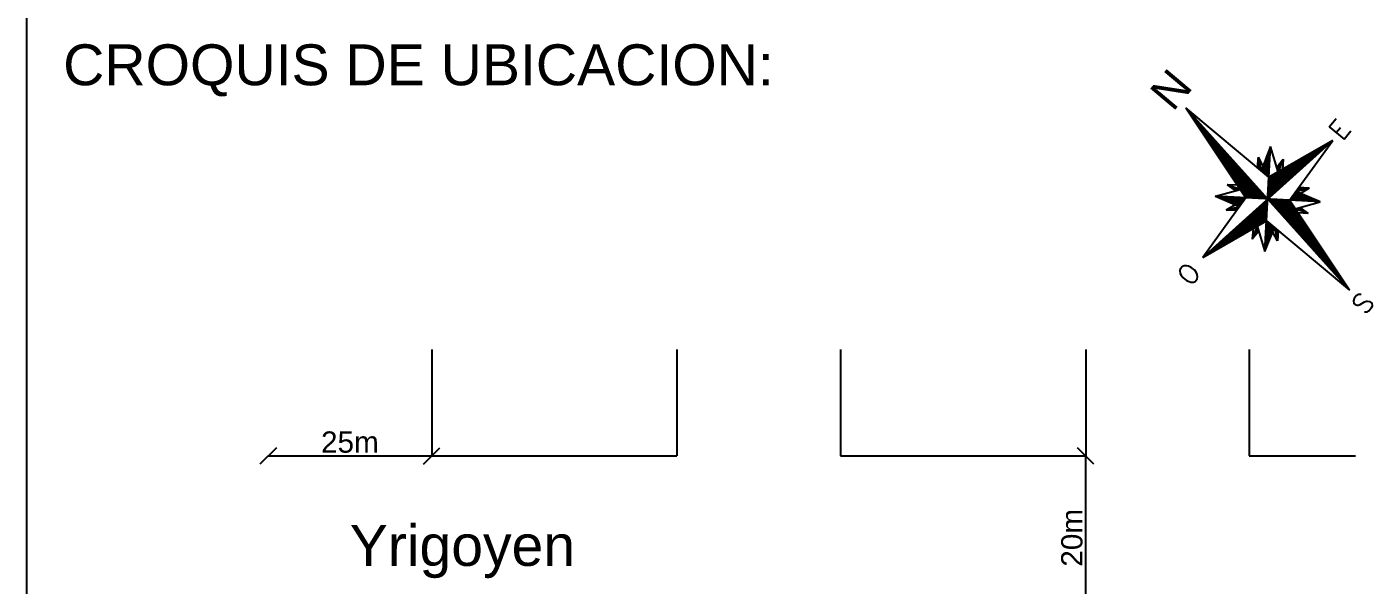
# Model space of a CAD drawing. Header units: millimetres. Extents: x 1356 to 2849, y 1307 to 1361.
# Drawn here: x 2661.23 to 2669.45, y 1339.92 to 1343.33 of the extents above; entities that cross this region are included whole.
import ezdxf

# ---------------------------------------------------------------- set-up
doc = ezdxf.new("R2010")
doc.units = ezdxf.units.MM
doc.styles.get("Standard").update_dxf_attribs({"font": 'arial.ttf'})
doc.styles.add('STYLE3', font='romans.shx', dxfattribs={"height": 0.08})
doc.styles.add('TEXTO1', font='sanss___.ttf', dxfattribs={"height": 0.3})
doc.dimstyles.new('Joel', dxfattribs={"dimtxt": 0.13, "dimasz": 0.1, "dimexe": 1.25, "dimexo": 0.625, "dimgap": 0.0176, "dimtad": 1, "dimtxsty": 'Standard', "dimblk": 'OBLIQUE', "dimcen": 2.5, "dimse1": 1, "dimse2": 1, "dimclre": 256, "dimadec": 0, "dimazin": 0, "dimtfac": 1, "dimtmove": 0, "dimatfit": 3, "dimldrblk": 'OBLIQUE', "dimfxl": 1, "dimarcsym": 0})

# ---------------------------------------------------------------- blocks, each defined once
blk = doc.blocks.new('_Oblique')
at = {"color": 0, "linetype": 'ByBlock', "lineweight": -2}
blk.add_line((-0.5, -0.5), (0.5, 0.5), dxfattribs=at)
blk = doc.blocks.new('*D62')
at = {"color": 0, "lineweight": -2, "ltscale": 0.01, "transparency": 16777216}
blk.add_line((2667.7029, 1339.7063), (2667.7029, 1340.7063), dxfattribs=at)
at = {"layer": 'Defpoints', "color": 0, "ltscale": 0.01, "transparency": 16777216}
for p in [(2667.7029, 1340.7063), (2667.7029, 1340.7063), (2667.7029, 1339.7063)]:
    blk.add_point(p, dxfattribs=at)
at = {"color": 0, "lineweight": -2, "ltscale": 0.01, "transparency": 16777216, "xscale": 0.1, "yscale": 0.1, "zscale": 0.1}
for p, rotation in [((2667.7029, 1340.7063), 90), ((2667.7029, 1339.7063), 270)]:
    blk.add_blockref('_Oblique', p, dxfattribs=dict(at, rotation=rotation))
at = {"color": 0, "ltscale": 0.01, "transparency": 16777216, "insert": (2667.619, 1340.2063), "char_height": 0.13, "attachment_point": 5, "rotation": 90}
blk.add_mtext('20m', dxfattribs=at)
blk = doc.blocks.new('*D63')
at = {"color": 0, "lineweight": -2, "ltscale": 0.01, "transparency": 16777216}
blk.add_line((2662.7029, 1340.7063), (2663.7029, 1340.7063), dxfattribs=at)
at = {"layer": 'Defpoints', "color": 0, "ltscale": 0.01, "transparency": 16777216}
for p in [(2662.7029, 1340.7063), (2663.7029, 1340.7063), (2663.7029, 1340.7063)]:
    blk.add_point(p, dxfattribs=at)
at = {"color": 0, "lineweight": -2, "ltscale": 0.01, "transparency": 16777216, "xscale": 0.1, "yscale": 0.1, "zscale": 0.1, "rotation": 180}
blk.add_blockref('_Oblique', (2662.7029, 1340.7063), dxfattribs=at)
at = {"color": 0, "lineweight": -2, "ltscale": 0.01, "transparency": 16777216, "xscale": 0.1, "yscale": 0.1, "zscale": 0.1}
blk.add_blockref('_Oblique', (2663.7029, 1340.7063), dxfattribs=at)
at = {"color": 0, "ltscale": 0.01, "transparency": 16777216, "insert": (2663.2029, 1340.7903), "char_height": 0.13, "attachment_point": 5}
blk.add_mtext('25m', dxfattribs=at)

msp = doc.modelspace()

# ---------------------------------------------------------------- linework, layer by layer
for p, q in [((2661.22737, 1326.9307), (2661.22737, 1356.9507)), ((2668.82383, 1342.40958), (2668.31635, 1342.83325)), ((2668.31635, 1342.83325), (2668.68291, 1342.2831)), ((2668.31635, 1342.83313), (2668.31635, 1342.83325)), ((2668.31635, 1342.83325), (2669.31687, 1341.71852)), ((2668.31944, 1342.82848), (2668.31951, 1342.82973)), ((2668.32254, 1342.82384), (2668.32267, 1342.82621)), ((2668.32564, 1342.81919), (2668.32583, 1342.82269)), ((2668.32874, 1342.81454), (2668.32899, 1342.81917)), ((2668.33183, 1342.80989), (2668.33215, 1342.81565)), ((2668.33493, 1342.80524), (2668.3353, 1342.81213)), ((2668.33803, 1342.80059), (2668.33846, 1342.80862)), ((2668.34113, 1342.79594), (2668.34162, 1342.8051)), ((2668.34422, 1342.7913), (2668.34478, 1342.80158)), ((2668.34732, 1342.78665), (2668.34794, 1342.79806)), ((2668.35042, 1342.782), (2668.3511, 1342.79454)), ((2668.35352, 1342.77735), (2668.35425, 1342.79102)), ((2668.35661, 1342.7727), (2668.35741, 1342.7875)), ((2668.35971, 1342.76805), (2668.36057, 1342.78398)), ((2668.36281, 1342.7634), (2668.36373, 1342.78046)), ((2668.36591, 1342.75875), (2668.36689, 1342.77695)), ((2668.369, 1342.75411), (2668.37005, 1342.77343)), ((2668.3721, 1342.74946), (2668.3732, 1342.76991)), ((2668.3752, 1342.74481), (2668.37636, 1342.76639)), ((2668.37829, 1342.74016), (2668.37952, 1342.76287)), ((2668.38139, 1342.73551), (2668.38268, 1342.75935)), ((2668.38449, 1342.73086), (2668.38584, 1342.75583)), ((2668.38759, 1342.72621), (2668.389, 1342.75231)), ((2668.39068, 1342.72157), (2668.39215, 1342.74879)), ((2668.39378, 1342.71692), (2668.39531, 1342.74528)), ((2668.39688, 1342.71227), (2668.39847, 1342.74176)), ((2668.39998, 1342.70762), (2668.40163, 1342.73824)), ((2668.40307, 1342.70297), (2668.40479, 1342.73472)), ((2668.40617, 1342.69832), (2668.40795, 1342.7312)), ((2668.40927, 1342.69367), (2668.4111, 1342.72768)), ((2668.41237, 1342.68903), (2668.41426, 1342.72416)), ((2668.41546, 1342.68438), (2668.41742, 1342.72064)), ((2668.41856, 1342.67973), (2668.42058, 1342.71712)), ((2668.42166, 1342.67508), (2668.42374, 1342.71361)), ((2668.42475, 1342.67043), (2668.4269, 1342.71009)), ((2668.42785, 1342.66578), (2668.43005, 1342.70657)), ((2668.43095, 1342.66113), (2668.43321, 1342.70305)), ((2668.43405, 1342.65649), (2668.43637, 1342.69953)), ((2668.43714, 1342.65184), (2668.43953, 1342.69601)), ((2668.44024, 1342.64719), (2668.44269, 1342.69249)), ((2668.44334, 1342.64254), (2668.44585, 1342.68897)), ((2668.44644, 1342.63789), (2668.449, 1342.68545)), ((2668.44986, 1342.63288), (2668.45248, 1342.68158)), ((2668.45295, 1342.62824), (2668.45564, 1342.67806)), ((2668.45605, 1342.62359), (2668.4588, 1342.67454)), ((2668.45915, 1342.61894), (2668.46196, 1342.67102)), ((2668.41849, 1341.91856), (2669.21473, 1342.63321)), ((2668.46224, 1342.61429), (2668.46512, 1342.6675)), ((2668.46534, 1342.60964), (2668.46828, 1342.66398)), ((2668.46844, 1342.60499), (2668.47143, 1342.66046)), ((2668.47154, 1342.60034), (2668.47459, 1342.65694)), ((2668.47463, 1342.5957), (2668.47775, 1342.65343)), ((2668.47773, 1342.59105), (2668.48091, 1342.64991)), ((2668.48083, 1342.5864), (2668.48407, 1342.64639)), ((2668.48393, 1342.58175), (2668.48723, 1342.64287)), ((2668.48702, 1342.5771), (2668.49038, 1342.63935)), ((2668.49012, 1342.57245), (2668.49354, 1342.63583)), ((2668.49322, 1342.5678), (2668.4967, 1342.63231)), ((2668.49632, 1342.56315), (2668.49986, 1342.62879)), ((2668.49941, 1342.55851), (2668.50302, 1342.62527)), ((2668.50251, 1342.55386), (2668.50618, 1342.62176)), ((2668.50561, 1342.54921), (2668.50933, 1342.61824)), ((2668.5087, 1342.54456), (2668.51249, 1342.61472)), ((2668.5118, 1342.53991), (2668.51565, 1342.6112)), ((2668.5149, 1342.53526), (2668.51881, 1342.60768)), ((2668.518, 1342.53061), (2668.52197, 1342.60416)), ((2668.52109, 1342.52597), (2668.52513, 1342.60064)), ((2668.52419, 1342.52132), (2668.52828, 1342.59712)), ((2668.52729, 1342.51667), (2668.53144, 1342.5936)), ((2668.53039, 1342.51202), (2668.5346, 1342.59009)), ((2668.83392, 1342.59639), (2668.77593, 1342.44957)), ((2668.7993, 1341.95538), (2668.83392, 1342.59639)), ((2668.8229, 1342.41036), (2668.83279, 1342.59354)), ((2669.21473, 1342.63321), (2668.82383, 1342.40958)), ((2668.88095, 1342.44226), (2668.83392, 1342.59639)), ((2668.95031, 1342.26866), (2669.21473, 1342.63321)), ((2669.13581, 1342.56238), (2669.13724, 1342.58888)), ((2669.13933, 1342.56554), (2669.1407, 1342.59086)), ((2669.14285, 1342.56869), (2669.14415, 1342.59283)), ((2669.14637, 1342.57185), (2669.14761, 1342.59481)), ((2669.14988, 1342.57501), (2669.15106, 1342.59679)), ((2669.1534, 1342.57817), (2669.15452, 1342.59876)), ((2669.15692, 1342.58133), (2669.15797, 1342.60074)), ((2669.16044, 1342.58449), (2669.16143, 1342.60272)), ((2669.16396, 1342.58764), (2669.16488, 1342.60469)), ((2669.16748, 1342.5908), (2669.16834, 1342.60667)), ((2669.171, 1342.59396), (2669.17179, 1342.60865)), ((2669.17452, 1342.59712), (2669.17525, 1342.61062)), ((2669.17804, 1342.60028), (2669.1787, 1342.6126)), ((2669.18155, 1342.60344), (2669.18216, 1342.61458)), ((2669.18507, 1342.60659), (2669.18561, 1342.61655)), ((2669.18859, 1342.60975), (2669.18907, 1342.61853)), ((2669.19211, 1342.61291), (2669.19252, 1342.62051)), ((2669.19563, 1342.61607), (2669.19598, 1342.62248)), ((2669.19915, 1342.61923), (2669.19943, 1342.62446)), ((2669.20267, 1342.62239), (2669.20289, 1342.62644)), ((2669.20619, 1342.62554), (2669.20634, 1342.62841)), ((2669.20971, 1342.6287), (2669.2098, 1342.63039)), ((2669.21322, 1342.63186), (2669.21325, 1342.63237)), ((2668.53348, 1342.50737), (2668.53776, 1342.58657)), ((2668.53658, 1342.50272), (2668.54092, 1342.58305)), ((2668.53968, 1342.49807), (2668.54408, 1342.57953)), ((2668.54278, 1342.49343), (2668.54723, 1342.57601)), ((2668.54587, 1342.48878), (2668.55039, 1342.57249)), ((2668.54897, 1342.48413), (2668.55355, 1342.56897)), ((2668.55207, 1342.47948), (2668.55671, 1342.56545)), ((2668.55516, 1342.47483), (2668.55987, 1342.56193)), ((2668.55826, 1342.47018), (2668.56303, 1342.55842)), ((2668.56136, 1342.46553), (2668.56618, 1342.5549)), ((2668.56446, 1342.46089), (2668.56934, 1342.55138)), ((2668.56755, 1342.45624), (2668.5725, 1342.54786)), ((2668.57065, 1342.45159), (2668.57566, 1342.54434)), ((2668.57375, 1342.44694), (2668.57882, 1342.54082)), ((2668.57685, 1342.44229), (2668.58198, 1342.5373)), ((2668.57994, 1342.43764), (2668.58513, 1342.53378)), ((2668.58304, 1342.43299), (2668.58829, 1342.53026)), ((2668.58614, 1342.42835), (2668.59145, 1342.52675)), ((2668.58924, 1342.4237), (2668.59461, 1342.52323)), ((2668.59233, 1342.41905), (2668.59777, 1342.51971)), ((2668.59543, 1342.4144), (2668.60093, 1342.51619)), ((2668.59853, 1342.40975), (2668.60409, 1342.51267)), ((2668.60163, 1342.4051), (2668.60724, 1342.50915)), ((2668.75675, 1342.5315), (2668.75241, 1342.46921)), ((2668.75562, 1342.46653), (2668.75868, 1342.52324)), ((2668.75675, 1342.5315), (2668.78675, 1342.47696)), ((2668.75675, 1342.5315), (2668.77593, 1342.44957)), ((2668.75882, 1342.46385), (2668.7614, 1342.51162)), ((2668.79727, 1342.43176), (2668.80176, 1342.51497)), ((2668.80047, 1342.42908), (2668.80564, 1342.52479)), ((2668.80368, 1342.42641), (2668.80952, 1342.53461)), ((2668.80688, 1342.42373), (2668.8134, 1342.54443)), ((2668.81008, 1342.42106), (2668.81728, 1342.55425)), ((2668.81329, 1342.41838), (2668.82116, 1342.56408)), ((2668.81649, 1342.41571), (2668.82503, 1342.5739)), ((2668.8197, 1342.41303), (2668.82891, 1342.58372)), ((2668.87217, 1342.47102), (2668.9113, 1342.52075)), ((2668.9113, 1342.52075), (2668.88095, 1342.44226)), ((2668.9011, 1342.49437), (2668.90188, 1342.50877)), ((2668.90499, 1342.50443), (2668.90547, 1342.51334)), ((2668.9113, 1342.52075), (2668.90687, 1342.45709)), ((2668.90888, 1342.51449), (2668.90907, 1342.51791)), ((2668.99153, 1342.43288), (2668.99558, 1342.50784)), ((2668.99505, 1342.43604), (2668.99904, 1342.50981)), ((2668.99857, 1342.4392), (2669.00249, 1342.51179)), ((2669.00209, 1342.44236), (2669.00595, 1342.51377)), ((2669.00561, 1342.44552), (2669.0094, 1342.51574)), ((2669.00913, 1342.44868), (2669.01286, 1342.51772)), ((2669.01265, 1342.45183), (2669.01631, 1342.5197)), ((2669.01617, 1342.45499), (2669.01977, 1342.52167)), ((2669.01969, 1342.45815), (2669.02322, 1342.52365)), ((2669.0232, 1342.46131), (2669.02668, 1342.52563)), ((2669.02672, 1342.46447), (2669.03013, 1342.5276)), ((2669.03024, 1342.46763), (2669.03359, 1342.52958)), ((2669.03376, 1342.47078), (2669.03704, 1342.53156)), ((2669.03728, 1342.47394), (2669.0405, 1342.53353)), ((2669.0408, 1342.4771), (2669.04395, 1342.53551)), ((2669.04432, 1342.48026), (2669.04741, 1342.53749)), ((2669.04784, 1342.48342), (2669.05086, 1342.53946)), ((2669.05136, 1342.48658), (2669.05432, 1342.54144)), ((2669.05487, 1342.48973), (2669.05777, 1342.54342)), ((2669.05839, 1342.49289), (2669.06123, 1342.54539)), ((2669.06191, 1342.49605), (2669.06468, 1342.54737)), ((2669.06543, 1342.49921), (2669.06814, 1342.54935)), ((2669.06895, 1342.50237), (2669.07159, 1342.55132)), ((2669.07247, 1342.50553), (2669.07505, 1342.5533)), ((2669.07599, 1342.50868), (2669.0785, 1342.55528)), ((2669.07951, 1342.51184), (2669.08196, 1342.55725)), ((2669.08303, 1342.515), (2669.08541, 1342.55923)), ((2669.08654, 1342.51816), (2669.08887, 1342.56121)), ((2669.09006, 1342.52132), (2669.09232, 1342.56318)), ((2669.09358, 1342.52448), (2669.09578, 1342.56516)), ((2669.0971, 1342.52763), (2669.09923, 1342.56714)), ((2669.10062, 1342.53079), (2669.10269, 1342.56911)), ((2669.10414, 1342.53395), (2669.10614, 1342.57109)), ((2669.10766, 1342.53711), (2669.1096, 1342.57307)), ((2669.11118, 1342.54027), (2669.11305, 1342.57504)), ((2669.1147, 1342.54343), (2669.11651, 1342.57702)), ((2669.11821, 1342.54658), (2669.11996, 1342.579)), ((2669.12173, 1342.54974), (2669.12342, 1342.58097)), ((2669.12525, 1342.5529), (2669.12688, 1342.58295)), ((2669.12877, 1342.55606), (2669.13033, 1342.58493)), ((2669.13229, 1342.55922), (2669.13379, 1342.5869)), ((2668.60472, 1342.40045), (2668.6104, 1342.50563)), ((2668.60782, 1342.3958), (2668.61356, 1342.50211)), ((2668.61092, 1342.39116), (2668.61672, 1342.49859)), ((2668.61401, 1342.38651), (2668.61988, 1342.49508)), ((2668.61711, 1342.38186), (2668.62304, 1342.49156)), ((2668.62021, 1342.37721), (2668.62619, 1342.48804)), ((2668.62331, 1342.37256), (2668.62935, 1342.48452)), ((2668.6264, 1342.36791), (2668.63251, 1342.481)), ((2668.6295, 1342.36326), (2668.63567, 1342.47748)), ((2668.6326, 1342.35862), (2668.63883, 1342.47396)), ((2668.6357, 1342.35397), (2668.64199, 1342.47044)), ((2668.63879, 1342.34932), (2668.64514, 1342.46692)), ((2668.64189, 1342.34467), (2668.6483, 1342.46341)), ((2668.64499, 1342.34002), (2668.65146, 1342.45989)), ((2668.64809, 1342.33537), (2668.65462, 1342.45637)), ((2668.65118, 1342.33072), (2668.65778, 1342.45285)), ((2668.65428, 1342.32608), (2668.66094, 1342.44933)), ((2668.65738, 1342.32143), (2668.66409, 1342.44581)), ((2668.66047, 1342.31678), (2668.66725, 1342.44229)), ((2668.66357, 1342.31213), (2668.67041, 1342.43877)), ((2668.66667, 1342.30748), (2668.67357, 1342.43525)), ((2668.66977, 1342.30283), (2668.67673, 1342.43174)), ((2668.67286, 1342.29818), (2668.67989, 1342.42822)), ((2668.67596, 1342.29354), (2668.68304, 1342.4247)), ((2668.75241, 1342.4692), (2668.75243, 1342.46946)), ((2668.76203, 1342.46118), (2668.76412, 1342.5)), ((2668.76523, 1342.4585), (2668.76684, 1342.48839)), ((2668.76843, 1342.45583), (2668.76956, 1342.47677)), ((2668.77164, 1342.45315), (2668.77229, 1342.46515)), ((2668.77484, 1342.45048), (2668.77501, 1342.45353)), ((2668.77805, 1342.4478), (2668.77849, 1342.45604)), ((2668.78125, 1342.44513), (2668.78237, 1342.46586)), ((2668.78445, 1342.44245), (2668.78625, 1342.47568)), ((2668.78766, 1342.43978), (2668.79013, 1342.4855)), ((2668.79086, 1342.4371), (2668.794, 1342.49532)), ((2668.79407, 1342.43443), (2668.79788, 1342.50515)), ((2668.84374, 1342.30023), (2668.85047, 1342.42482)), ((2668.84726, 1342.30339), (2668.85392, 1342.4268)), ((2668.85078, 1342.30655), (2668.85738, 1342.42877)), ((2668.8543, 1342.30971), (2668.86083, 1342.43075)), ((2668.85782, 1342.31287), (2668.86429, 1342.43273)), ((2668.86134, 1342.31603), (2668.86774, 1342.4347)), ((2668.86485, 1342.31918), (2668.8712, 1342.43668)), ((2668.86837, 1342.32234), (2668.87465, 1342.43866)), ((2668.87189, 1342.3255), (2668.87811, 1342.44063)), ((2668.87292, 1342.46857), (2668.87312, 1342.47222)), ((2668.87541, 1342.32866), (2668.88156, 1342.44261)), ((2668.87577, 1342.45925), (2668.87671, 1342.47679)), ((2668.87861, 1342.44993), (2668.88031, 1342.48136)), ((2668.87893, 1342.33182), (2668.88502, 1342.44459)), ((2668.88164, 1342.44405), (2668.8839, 1342.48593)), ((2668.88245, 1342.33498), (2668.88847, 1342.44656)), ((2668.88553, 1342.45411), (2668.8875, 1342.4905)), ((2668.88597, 1342.33813), (2668.89193, 1342.44854)), ((2668.88943, 1342.46417), (2668.89109, 1342.49506)), ((2668.88949, 1342.34129), (2668.89538, 1342.45052)), ((2668.89301, 1342.34445), (2668.89884, 1342.45249)), ((2668.89332, 1342.47424), (2668.89469, 1342.49963)), ((2668.89652, 1342.34761), (2668.90229, 1342.45447)), ((2668.89721, 1342.4843), (2668.89828, 1342.5042)), ((2668.90004, 1342.35077), (2668.90575, 1342.45645)), ((2668.90356, 1342.35393), (2668.9092, 1342.45842)), ((2668.90708, 1342.35708), (2668.91266, 1342.4604)), ((2668.9106, 1342.36024), (2668.91611, 1342.46238)), ((2668.91412, 1342.3634), (2668.91957, 1342.46435)), ((2668.91764, 1342.36656), (2668.92302, 1342.46633)), ((2668.92116, 1342.36972), (2668.92648, 1342.46831)), ((2668.92468, 1342.37288), (2668.92994, 1342.47028)), ((2668.92819, 1342.37603), (2668.93339, 1342.47226)), ((2668.93171, 1342.37919), (2668.93685, 1342.47424)), ((2668.93523, 1342.38235), (2668.9403, 1342.47621)), ((2668.93875, 1342.38551), (2668.94376, 1342.47819)), ((2668.94227, 1342.38867), (2668.94721, 1342.48017)), ((2668.94579, 1342.39183), (2668.95067, 1342.48214)), ((2668.94931, 1342.39498), (2668.95412, 1342.48412)), ((2668.95283, 1342.39814), (2668.95758, 1342.4861)), ((2668.95635, 1342.4013), (2668.96103, 1342.48807)), ((2668.95986, 1342.40446), (2668.96449, 1342.49005)), ((2668.96338, 1342.40762), (2668.96794, 1342.49203)), ((2668.9669, 1342.41078), (2668.9714, 1342.494)), ((2668.97042, 1342.41393), (2668.97485, 1342.49598)), ((2668.97394, 1342.41709), (2668.97831, 1342.49796)), ((2668.97746, 1342.42025), (2668.98176, 1342.49993)), ((2668.98098, 1342.42341), (2668.98522, 1342.50191)), ((2668.9845, 1342.42657), (2668.98867, 1342.50389)), ((2668.98802, 1342.42973), (2668.99213, 1342.50586)), ((2668.63133, 1342.36053), (2668.56892, 1342.36293)), ((2668.64832, 1342.33502), (2668.56892, 1342.36293)), ((2668.56892, 1342.36293), (2668.61991, 1342.32722)), ((2668.5692, 1342.36273), (2668.56921, 1342.36283)), ((2668.57243, 1342.36047), (2668.57249, 1342.36167)), ((2668.57565, 1342.35821), (2668.57578, 1342.36052)), ((2668.57888, 1342.35595), (2668.57907, 1342.35936)), ((2668.58211, 1342.35369), (2668.58235, 1342.35821)), ((2668.58533, 1342.35143), (2668.58564, 1342.35705)), ((2668.58856, 1342.34917), (2668.58892, 1342.3559)), ((2668.59179, 1342.34692), (2668.59221, 1342.35474)), ((2668.59501, 1342.34466), (2668.5955, 1342.35359)), ((2668.59824, 1342.3424), (2668.59878, 1342.35243)), ((2668.60147, 1342.34014), (2668.60207, 1342.35128)), ((2668.60469, 1342.33788), (2668.60535, 1342.35012)), ((2668.60792, 1342.33562), (2668.60864, 1342.34897)), ((2668.61114, 1342.33336), (2668.61193, 1342.34781)), ((2668.61437, 1342.3311), (2668.61521, 1342.34666)), ((2668.6176, 1342.32884), (2668.6185, 1342.3455)), ((2668.62087, 1342.32748), (2668.62178, 1342.34435)), ((2668.62427, 1342.32842), (2668.62507, 1342.34319)), ((2668.62767, 1342.32935), (2668.62836, 1342.34204)), ((2668.67906, 1342.28889), (2668.6862, 1342.42118)), ((2668.68216, 1342.28424), (2668.68936, 1342.41766)), ((2668.68544, 1342.28297), (2668.69252, 1342.41414)), ((2668.68877, 1342.28279), (2668.69568, 1342.41062)), ((2668.69211, 1342.28261), (2668.69884, 1342.4071)), ((2668.69545, 1342.28243), (2668.70199, 1342.40358)), ((2668.69879, 1342.28225), (2668.70515, 1342.40007)), ((2668.70213, 1342.28206), (2668.70831, 1342.39655)), ((2668.70547, 1342.28188), (2668.71147, 1342.39303)), ((2668.70881, 1342.2817), (2668.71463, 1342.38951)), ((2668.71214, 1342.28152), (2668.71779, 1342.38599)), ((2668.71548, 1342.28134), (2668.72094, 1342.38247)), ((2668.71882, 1342.28116), (2668.7241, 1342.37895)), ((2668.72216, 1342.28098), (2668.72726, 1342.37543)), ((2668.7255, 1342.2808), (2668.73042, 1342.37191)), ((2668.72884, 1342.28062), (2668.73358, 1342.3684)), ((2668.73218, 1342.28044), (2668.73674, 1342.36488)), ((2668.73552, 1342.28026), (2668.73989, 1342.36136)), ((2668.73885, 1342.28008), (2668.74305, 1342.35784)), ((2668.74219, 1342.2799), (2668.74621, 1342.35432)), ((2668.74553, 1342.27972), (2668.74937, 1342.3508)), ((2668.74887, 1342.27954), (2668.75253, 1342.34728)), ((2668.75221, 1342.27936), (2668.75569, 1342.34376)), ((2668.81911, 1342.27813), (2668.82628, 1342.41098)), ((2668.82263, 1342.28128), (2668.82974, 1342.41296)), ((2668.82615, 1342.28444), (2668.83319, 1342.41494)), ((2668.82967, 1342.2876), (2668.83665, 1342.41691)), ((2668.83318, 1342.29076), (2668.8401, 1342.41889)), ((2668.8367, 1342.29392), (2668.84356, 1342.42087)), ((2668.84022, 1342.29708), (2668.84701, 1342.42284)), ((2668.98895, 1342.32193), (2669.07025, 1342.34366)), ((2669.00248, 1342.32555), (2669.00336, 1342.3418)), ((2669.00588, 1342.32646), (2669.00694, 1342.34609)), ((2669.07025, 1342.34366), (2669.00648, 1342.34611)), ((2669.00928, 1342.32737), (2669.01028, 1342.34596)), ((2669.01267, 1342.32827), (2669.01362, 1342.34583)), ((2669.01607, 1342.32918), (2669.01696, 1342.34571)), ((2669.07025, 1342.34366), (2669.0166, 1342.31011)), ((2669.01947, 1342.33009), (2669.0203, 1342.34558)), ((2669.02286, 1342.331), (2669.02365, 1342.34545)), ((2669.02626, 1342.3319), (2669.02699, 1342.34532)), ((2669.02966, 1342.33281), (2669.03033, 1342.34519)), ((2669.03306, 1342.33372), (2669.03367, 1342.34506)), ((2669.03645, 1342.33463), (2669.03701, 1342.34494)), ((2669.03985, 1342.33554), (2669.04035, 1342.34481)), ((2669.04325, 1342.33644), (2669.04369, 1342.34468)), ((2669.04665, 1342.33735), (2669.04704, 1342.34455)), ((2669.05004, 1342.33826), (2669.05038, 1342.34442)), ((2669.05344, 1342.33917), (2669.05372, 1342.34429)), ((2669.05684, 1342.34007), (2669.05706, 1342.34416)), ((2669.06024, 1342.34098), (2669.0604, 1342.34404)), ((2669.06363, 1342.34189), (2669.06374, 1342.34391)), ((2669.06703, 1342.3428), (2669.06708, 1342.34378)), ((2668.68291, 1342.2831), (2668.41849, 1341.91856)), ((2668.4961, 1342.29319), (2668.64832, 1342.33502)), ((2668.4961, 1342.29319), (2668.64427, 1342.22983)), ((2669.13712, 1342.25858), (2668.4961, 1342.29319)), ((2668.49843, 1342.2922), (2668.49847, 1342.29306)), ((2668.5017, 1342.2908), (2668.50181, 1342.29288)), ((2668.50497, 1342.2894), (2668.50515, 1342.2927)), ((2668.50824, 1342.288), (2668.50849, 1342.29252)), ((2668.51152, 1342.2866), (2668.51183, 1342.29234)), ((2668.51479, 1342.2852), (2668.51517, 1342.29216)), ((2668.51806, 1342.2838), (2668.5185, 1342.29198)), ((2668.52134, 1342.2824), (2668.52184, 1342.2918)), ((2668.52461, 1342.281), (2668.52518, 1342.29162)), ((2668.52788, 1342.2796), (2668.52852, 1342.29144)), ((2668.53115, 1342.2782), (2668.53186, 1342.29126)), ((2668.53443, 1342.2768), (2668.5352, 1342.29108)), ((2668.5377, 1342.2754), (2668.53854, 1342.2909)), ((2668.54097, 1342.274), (2668.54188, 1342.29072)), ((2668.54425, 1342.2726), (2668.54521, 1342.29054)), ((2668.54752, 1342.2712), (2668.54855, 1342.29036)), ((2668.55079, 1342.26981), (2668.55189, 1342.29018)), ((2668.55406, 1342.26841), (2668.55523, 1342.29)), ((2668.55734, 1342.26701), (2668.55857, 1342.28982)), ((2668.56061, 1342.26561), (2668.56191, 1342.28964)), ((2668.56388, 1342.26421), (2668.56525, 1342.28946)), ((2668.56715, 1342.26281), (2668.56858, 1342.28928)), ((2668.57043, 1342.26141), (2668.57192, 1342.2891)), ((2668.5737, 1342.26001), (2668.57526, 1342.28892)), ((2668.57697, 1342.25861), (2668.5786, 1342.28873)), ((2668.58025, 1342.25721), (2668.58194, 1342.28855)), ((2668.58352, 1342.25581), (2668.58528, 1342.28837)), ((2668.58679, 1342.25441), (2668.58862, 1342.28819)), ((2668.59006, 1342.25301), (2668.59195, 1342.28801)), ((2668.59334, 1342.25161), (2668.59529, 1342.28783)), ((2668.59661, 1342.25021), (2668.59863, 1342.28765)), ((2668.59988, 1342.24881), (2668.60197, 1342.28747)), ((2668.60316, 1342.24741), (2668.60531, 1342.28729)), ((2668.60643, 1342.24602), (2668.60865, 1342.28711)), ((2668.6097, 1342.24462), (2668.61199, 1342.28693)), ((2668.61297, 1342.24322), (2668.61532, 1342.28675)), ((2668.61625, 1342.24182), (2668.61866, 1342.28657)), ((2668.61952, 1342.24042), (2668.622, 1342.28639)), ((2668.62279, 1342.23902), (2668.62534, 1342.28621)), ((2668.62607, 1342.23762), (2668.62868, 1342.28603)), ((2668.62934, 1342.23622), (2668.63202, 1342.28585)), ((2668.63107, 1342.33028), (2668.63164, 1342.34089)), ((2668.63261, 1342.23482), (2668.63536, 1342.28567)), ((2668.63447, 1342.33122), (2668.63493, 1342.33973)), ((2668.63588, 1342.23342), (2668.6387, 1342.28549)), ((2668.63787, 1342.33215), (2668.63821, 1342.33858)), ((2668.63916, 1342.23202), (2668.64203, 1342.28531)), ((2668.64127, 1342.33309), (2668.6415, 1342.33742)), ((2668.64243, 1342.23062), (2668.64537, 1342.28513)), ((2668.64466, 1342.33402), (2668.64479, 1342.33627)), ((2668.64585, 1342.23201), (2668.64871, 1342.28495)), ((2668.64806, 1342.33495), (2668.64807, 1342.33511)), ((2668.64947, 1342.237), (2668.65205, 1342.28477)), ((2668.65309, 1342.24198), (2668.65539, 1342.28459)), ((2668.65671, 1342.24697), (2668.65873, 1342.28441)), ((2668.66032, 1342.25196), (2668.66207, 1342.28423)), ((2668.66394, 1342.25695), (2668.6654, 1342.28405)), ((2668.66756, 1342.26193), (2668.66874, 1342.28387)), ((2668.67118, 1342.26692), (2668.67208, 1342.28369)), ((2668.67479, 1342.27191), (2668.67542, 1342.28351)), ((2668.67841, 1342.2769), (2668.67876, 1342.28333)), ((2668.68203, 1342.28188), (2668.6821, 1342.28315)), ((2668.75555, 1342.27918), (2668.75884, 1342.34024)), ((2668.75889, 1342.279), (2668.762, 1342.33673)), ((2668.76222, 1342.27882), (2668.76516, 1342.33321)), ((2668.76556, 1342.27864), (2668.76832, 1342.32969)), ((2668.7689, 1342.27846), (2668.77148, 1342.32617)), ((2668.77224, 1342.27828), (2668.77464, 1342.32265)), ((2668.77558, 1342.2781), (2668.77779, 1342.31913)), ((2668.77892, 1342.27792), (2668.78095, 1342.31561)), ((2668.78226, 1342.27774), (2668.78411, 1342.31209)), ((2668.78559, 1342.27756), (2668.78727, 1342.30857)), ((2668.78893, 1342.27738), (2668.79043, 1342.30506)), ((2668.79227, 1342.2772), (2668.79359, 1342.30154)), ((2668.79457, 1342.13371), (2668.80151, 1342.26233)), ((2668.79561, 1342.27702), (2668.79674, 1342.29802)), ((2668.79802, 1342.13568), (2668.80503, 1342.26549)), ((2668.79895, 1342.27684), (2668.7999, 1342.2945)), ((2668.80148, 1342.13766), (2668.80855, 1342.26865)), ((2668.80229, 1342.27666), (2668.80306, 1342.29098)), ((2668.80493, 1342.13964), (2668.81207, 1342.27181)), ((2668.80563, 1342.27648), (2668.80622, 1342.28746)), ((2668.80839, 1342.14161), (2668.81559, 1342.27497)), ((2668.80896, 1342.2763), (2668.80938, 1342.28394)), ((2668.8123, 1342.27612), (2668.81254, 1342.28042)), ((2668.81564, 1342.27594), (2668.81569, 1342.2769)), ((2668.81885, 1342.27339), (2668.81898, 1342.27576)), ((2668.82201, 1342.26987), (2668.82232, 1342.27557)), ((2668.82517, 1342.26635), (2668.82566, 1342.27539)), ((2668.82833, 1342.26283), (2668.829, 1342.27521)), ((2668.83149, 1342.25931), (2668.83234, 1342.27503)), ((2668.83464, 1342.25579), (2668.83567, 1342.27485)), ((2668.8378, 1342.25227), (2668.83901, 1342.27467)), ((2668.84096, 1342.24875), (2668.84235, 1342.27449)), ((2668.84412, 1342.24523), (2668.84569, 1342.27431)), ((2668.84728, 1342.24172), (2668.84903, 1342.27413)), ((2668.85044, 1342.2382), (2668.85237, 1342.27395)), ((2668.85359, 1342.23468), (2668.85571, 1342.27377)), ((2668.85675, 1342.23116), (2668.85904, 1342.27359)), ((2668.85991, 1342.22764), (2668.86238, 1342.27341)), ((2668.86307, 1342.22412), (2668.86572, 1342.27323)), ((2668.86623, 1342.2206), (2668.86906, 1342.27305)), ((2668.86939, 1342.21708), (2668.8724, 1342.27287)), ((2668.87254, 1342.21356), (2668.87574, 1342.27269)), ((2668.8757, 1342.21005), (2668.87908, 1342.27251)), ((2668.87886, 1342.20653), (2668.88241, 1342.27233)), ((2668.88202, 1342.20301), (2668.88575, 1342.27215)), ((2668.88518, 1342.19949), (2668.88909, 1342.27197)), ((2668.88834, 1342.19597), (2668.89243, 1342.27179)), ((2668.89149, 1342.19245), (2668.89577, 1342.27161)), ((2668.89465, 1342.18893), (2668.89911, 1342.27143)), ((2668.89781, 1342.18541), (2668.90245, 1342.27125)), ((2668.90097, 1342.18189), (2668.90578, 1342.27107)), ((2668.90413, 1342.17837), (2668.90912, 1342.27089)), ((2668.90729, 1342.17486), (2668.91246, 1342.27071)), ((2668.91044, 1342.17134), (2668.9158, 1342.27053)), ((2668.9136, 1342.16782), (2668.91914, 1342.27035)), ((2668.91676, 1342.1643), (2668.92248, 1342.27017)), ((2668.91992, 1342.16078), (2668.92582, 1342.26999)), ((2668.92308, 1342.15726), (2668.92916, 1342.26981)), ((2668.92624, 1342.15374), (2668.93249, 1342.26963)), ((2668.92939, 1342.15022), (2668.93583, 1342.26945)), ((2668.93255, 1342.1467), (2668.93917, 1342.26927)), ((2668.93571, 1342.14319), (2668.94251, 1342.26909)), ((2668.93887, 1342.13967), (2668.94585, 1342.2689)), ((2668.94203, 1342.13615), (2668.94919, 1342.26872)), ((2668.94519, 1342.13263), (2668.95237, 1342.26558)), ((2668.94835, 1342.12911), (2668.95546, 1342.26093)), ((2669.31687, 1341.71852), (2668.95031, 1342.26866)), ((2668.95253, 1342.26854), (2668.95271, 1342.27198)), ((2668.95586, 1342.26836), (2668.95633, 1342.27696)), ((2668.9592, 1342.26818), (2668.95995, 1342.28195)), ((2668.96254, 1342.268), (2668.96356, 1342.28694)), ((2668.96588, 1342.26782), (2668.96718, 1342.29193)), ((2668.96922, 1342.26764), (2668.9708, 1342.29691)), ((2668.97256, 1342.26746), (2668.97442, 1342.3019)), ((2668.9759, 1342.26728), (2668.97803, 1342.30689)), ((2668.97923, 1342.2671), (2668.98165, 1342.31188)), ((2668.98257, 1342.26692), (2668.98527, 1342.31686)), ((2668.98591, 1342.26674), (2668.98889, 1342.32185)), ((2669.13712, 1342.25858), (2668.98895, 1342.32193)), ((2668.98925, 1342.26656), (2668.99217, 1342.32056)), ((2668.99229, 1342.32283), (2668.99251, 1342.32684)), ((2668.99259, 1342.26638), (2668.99544, 1342.31916)), ((2668.99569, 1342.32373), (2668.99612, 1342.33183)), ((2668.99593, 1342.2662), (2668.99871, 1342.31776)), ((2668.99908, 1342.32464), (2668.99974, 1342.33681)), ((2668.99927, 1342.26602), (2669.00198, 1342.31636)), ((2669.0026, 1342.26584), (2669.00526, 1342.31496)), ((2669.00594, 1342.26566), (2669.00853, 1342.31356)), ((2669.00928, 1342.26548), (2669.0118, 1342.31216)), ((2669.01262, 1342.2653), (2669.01508, 1342.31076)), ((2669.01596, 1342.26512), (2669.01835, 1342.30936)), ((2669.0193, 1342.26494), (2669.02162, 1342.30796)), ((2669.02264, 1342.26476), (2669.02489, 1342.30656)), ((2669.02598, 1342.26458), (2669.02817, 1342.30516)), ((2669.02931, 1342.2644), (2669.03144, 1342.30376)), ((2669.03265, 1342.26422), (2669.03471, 1342.30236)), ((2669.03599, 1342.26404), (2669.03799, 1342.30097)), ((2669.03933, 1342.26386), (2669.04126, 1342.29957)), ((2669.04267, 1342.26368), (2669.04453, 1342.29817)), ((2669.04601, 1342.2635), (2669.0478, 1342.29677)), ((2669.04935, 1342.26332), (2669.05108, 1342.29537)), ((2669.05268, 1342.26314), (2669.05435, 1342.29397)), ((2669.05602, 1342.26296), (2669.05762, 1342.29257)), ((2669.05936, 1342.26278), (2669.06089, 1342.29117)), ((2669.0627, 1342.2626), (2669.06417, 1342.28977)), ((2669.06604, 1342.26242), (2669.06744, 1342.28837)), ((2669.06938, 1342.26223), (2669.07071, 1342.28697)), ((2669.07272, 1342.26205), (2669.07399, 1342.28557)), ((2669.07605, 1342.26187), (2669.07726, 1342.28417)), ((2669.07939, 1342.26169), (2669.08053, 1342.28277)), ((2669.08273, 1342.26151), (2669.0838, 1342.28137)), ((2669.08607, 1342.26133), (2669.08708, 1342.27997)), ((2669.08941, 1342.26115), (2669.09035, 1342.27857)), ((2669.09275, 1342.26097), (2669.09362, 1342.27718)), ((2669.09609, 1342.26079), (2669.0969, 1342.27578)), ((2669.09943, 1342.26061), (2669.10017, 1342.27438)), ((2669.10276, 1342.26043), (2669.10344, 1342.27298)), ((2669.1061, 1342.26025), (2669.10671, 1342.27158)), ((2669.10944, 1342.26007), (2669.10999, 1342.27018)), ((2669.11278, 1342.25989), (2669.11326, 1342.26878)), ((2669.11612, 1342.25971), (2669.11653, 1342.26738)), ((2669.11946, 1342.25953), (2669.1198, 1342.26598)), ((2669.1228, 1342.25935), (2669.12308, 1342.26458)), ((2669.12613, 1342.25917), (2669.12635, 1342.26318)), ((2669.12947, 1342.25899), (2669.12962, 1342.26178)), ((2669.13281, 1342.25881), (2669.1329, 1342.26038)), ((2668.61663, 1342.24166), (2668.56297, 1342.20811)), ((2668.56297, 1342.20811), (2668.64427, 1342.22983)), ((2668.62674, 1342.20566), (2668.56297, 1342.20811)), ((2668.5642, 1342.20806), (2668.56422, 1342.20844)), ((2668.56754, 1342.20793), (2668.56762, 1342.20935)), ((2668.57088, 1342.2078), (2668.57101, 1342.21026)), ((2668.57422, 1342.20768), (2668.57441, 1342.21116)), ((2668.57756, 1342.20755), (2668.57781, 1342.21207)), ((2668.58091, 1342.20742), (2668.58121, 1342.21298)), ((2668.58425, 1342.20729), (2668.5846, 1342.21389)), ((2668.58759, 1342.20716), (2668.588, 1342.2148)), ((2668.59093, 1342.20703), (2668.5914, 1342.2157)), ((2668.59427, 1342.20691), (2668.5948, 1342.21661)), ((2668.59761, 1342.20678), (2668.59819, 1342.21752)), ((2668.60095, 1342.20665), (2668.60159, 1342.21843)), ((2668.6043, 1342.20652), (2668.60499, 1342.21934)), ((2668.60764, 1342.20639), (2668.60839, 1342.22024)), ((2668.61098, 1342.20626), (2668.61178, 1342.22115)), ((2668.61432, 1342.20613), (2668.61518, 1342.22206)), ((2668.61766, 1342.20601), (2668.61858, 1342.22297)), ((2668.621, 1342.20588), (2668.62197, 1342.22387)), ((2668.62434, 1342.20575), (2668.62537, 1342.22478)), ((2668.62776, 1342.20707), (2668.62877, 1342.22569)), ((2668.63138, 1342.21206), (2668.63217, 1342.2266)), ((2668.635, 1342.21705), (2668.63556, 1342.22751)), ((2668.63862, 1342.22203), (2668.63896, 1342.22841)), ((2668.64223, 1342.22702), (2668.64236, 1342.22932)), ((2668.70128, 1342.08034), (2668.7065, 1342.17706)), ((2668.70474, 1342.08231), (2668.71002, 1342.18022)), ((2668.70819, 1342.08429), (2668.71354, 1342.18337)), ((2668.71165, 1342.08627), (2668.71706, 1342.18653)), ((2668.7151, 1342.08824), (2668.72058, 1342.18969)), ((2668.71856, 1342.09022), (2668.7241, 1342.19285)), ((2668.72201, 1342.0922), (2668.72762, 1342.19601)), ((2668.72547, 1342.09417), (2668.73114, 1342.19917)), ((2668.72892, 1342.09615), (2668.73466, 1342.20232)), ((2668.73238, 1342.09813), (2668.73817, 1342.20548)), ((2668.73583, 1342.1001), (2668.74169, 1342.20864)), ((2668.73929, 1342.10208), (2668.74521, 1342.2118)), ((2668.74274, 1342.10406), (2668.74873, 1342.21496)), ((2668.7462, 1342.10603), (2668.75225, 1342.21812)), ((2668.74965, 1342.10801), (2668.75577, 1342.22128)), ((2668.75311, 1342.10999), (2668.75929, 1342.22443)), ((2668.75656, 1342.11196), (2668.76281, 1342.22759)), ((2668.76002, 1342.11394), (2668.76633, 1342.23075)), ((2668.76347, 1342.11592), (2668.76984, 1342.23391)), ((2668.76693, 1342.11789), (2668.77336, 1342.23707)), ((2668.77038, 1342.11987), (2668.77688, 1342.24023)), ((2668.77384, 1342.12185), (2668.7804, 1342.24338)), ((2668.77729, 1342.12382), (2668.78392, 1342.24654)), ((2668.78075, 1342.1258), (2668.78744, 1342.2497)), ((2668.7842, 1342.12778), (2668.79096, 1342.25286)), ((2668.78766, 1342.12975), (2668.79448, 1342.25602)), ((2668.79111, 1342.13173), (2668.798, 1342.25918)), ((2668.9515, 1342.12559), (2668.95856, 1342.25628)), ((2668.95466, 1342.12207), (2668.96166, 1342.25163)), ((2668.95782, 1342.11855), (2668.96475, 1342.24698)), ((2668.96098, 1342.11503), (2668.96785, 1342.24233)), ((2668.96414, 1342.11152), (2668.97095, 1342.23769)), ((2668.9673, 1342.108), (2668.97405, 1342.23304)), ((2668.97045, 1342.10448), (2668.97714, 1342.22839)), ((2668.97361, 1342.10096), (2668.98024, 1342.22374)), ((2668.97677, 1342.09744), (2668.98334, 1342.21909)), ((2668.97993, 1342.09392), (2668.98644, 1342.21444)), ((2668.98309, 1342.0904), (2668.98953, 1342.20979)), ((2668.9849, 1342.21674), (2669.13712, 1342.25858)), ((2669.0643, 1342.18884), (2668.9849, 1342.21674)), ((2668.98625, 1342.08688), (2668.99263, 1342.20514)), ((2668.98653, 1342.21617), (2668.98659, 1342.2172)), ((2668.9894, 1342.08336), (2668.99573, 1342.2005)), ((2668.98982, 1342.21502), (2668.98998, 1342.21814)), ((2668.99256, 1342.07985), (2668.99883, 1342.19585)), ((2668.9931, 1342.21386), (2668.99338, 1342.21907)), ((2668.99572, 1342.07633), (2669.00192, 1342.1912)), ((2668.99639, 1342.21271), (2668.99678, 1342.22001)), ((2668.99888, 1342.07281), (2669.00502, 1342.18655)), ((2668.99967, 1342.21155), (2669.00018, 1342.22094)), ((2669.0643, 1342.18884), (2669.0019, 1342.19124)), ((2669.00204, 1342.06929), (2669.00812, 1342.1819)), ((2669.00296, 1342.2104), (2669.00358, 1342.22187)), ((2669.0052, 1342.06577), (2669.01122, 1342.17725)), ((2669.00625, 1342.20924), (2669.00698, 1342.22281)), ((2669.00953, 1342.20809), (2669.01038, 1342.22374)), ((2669.01282, 1342.20693), (2669.01375, 1342.22424)), ((2669.01331, 1342.22455), (2669.0643, 1342.18884)), ((2669.0161, 1342.20578), (2669.01698, 1342.22198)), ((2669.01939, 1342.20462), (2669.0202, 1342.21972)), ((2669.02268, 1342.20347), (2669.02343, 1342.21746)), ((2669.02596, 1342.20231), (2669.02666, 1342.2152)), ((2669.02925, 1342.20116), (2669.02988, 1342.21294)), ((2669.03253, 1342.2), (2669.03311, 1342.21068)), ((2669.03582, 1342.19885), (2669.03634, 1342.20842)), ((2669.03911, 1342.19769), (2669.03956, 1342.20616)), ((2669.04239, 1342.19654), (2669.04279, 1342.2039)), ((2669.04568, 1342.19538), (2669.04602, 1342.20164)), ((2669.04896, 1342.19423), (2669.04924, 1342.19938)), ((2669.05225, 1342.19308), (2669.05247, 1342.19712)), ((2669.05554, 1342.19192), (2669.05569, 1342.19487)), ((2669.05882, 1342.19077), (2669.05892, 1342.19261)), ((2669.06211, 1342.18961), (2669.06215, 1342.19035)), ((2669.13615, 1342.25863), (2669.13617, 1342.25898)), ((2668.41849, 1341.91856), (2668.80939, 1342.14219)), ((2668.61145, 1342.02894), (2668.61501, 1342.09494)), ((2668.6149, 1342.03092), (2668.61853, 1342.0981)), ((2668.61836, 1342.0329), (2668.62205, 1342.10126)), ((2668.62181, 1342.03487), (2668.62557, 1342.10442)), ((2668.62527, 1342.03685), (2668.62909, 1342.10757)), ((2668.62872, 1342.03883), (2668.63261, 1342.11073)), ((2668.63218, 1342.0408), (2668.63613, 1342.11389)), ((2668.63563, 1342.04278), (2668.63965, 1342.11705)), ((2668.63909, 1342.04476), (2668.64316, 1342.12021)), ((2668.64255, 1342.04673), (2668.64668, 1342.12337)), ((2668.646, 1342.04871), (2668.6502, 1342.12652)), ((2668.64946, 1342.05069), (2668.65372, 1342.12968)), ((2668.65291, 1342.05266), (2668.65724, 1342.13284)), ((2668.65637, 1342.05464), (2668.66076, 1342.136)), ((2668.65982, 1342.05662), (2668.66428, 1342.13916)), ((2668.66328, 1342.05859), (2668.6678, 1342.14232)), ((2668.66673, 1342.06057), (2668.67132, 1342.14547)), ((2668.67019, 1342.06255), (2668.67483, 1342.14863)), ((2668.67364, 1342.06452), (2668.67835, 1342.15179)), ((2668.6771, 1342.0665), (2668.68187, 1342.15495)), ((2668.68055, 1342.06848), (2668.68539, 1342.15811)), ((2668.68401, 1342.07045), (2668.68891, 1342.16127)), ((2668.68746, 1342.07243), (2668.69243, 1342.16442)), ((2668.69092, 1342.07441), (2668.69595, 1342.16758)), ((2668.69437, 1342.07638), (2668.69947, 1342.17074)), ((2668.69783, 1342.07836), (2668.70299, 1342.1739)), ((2668.75227, 1342.10951), (2668.72192, 1342.03102)), ((2668.74723, 1342.06319), (2668.74932, 1342.10188)), ((2668.75083, 1342.06776), (2668.75296, 1342.10725)), ((2668.75227, 1342.10951), (2668.7993, 1341.95538)), ((2668.75442, 1342.07233), (2668.75581, 1342.09793)), ((2668.7993, 1341.95538), (2668.85729, 1342.1022)), ((2668.80206, 1341.96235), (2668.81167, 1342.14029)), ((2668.80594, 1341.97217), (2668.81487, 1342.13761)), ((2668.80939, 1342.14219), (2669.31687, 1341.71852)), ((2668.80982, 1341.98199), (2668.81807, 1342.13494)), ((2668.81369, 1341.99181), (2668.82128, 1342.13226)), ((2668.81757, 1342.00163), (2668.82448, 1342.12959)), ((2668.82145, 1342.01146), (2668.82769, 1342.12691)), ((2668.82533, 1342.02128), (2668.83089, 1342.12424)), ((2668.82921, 1342.0311), (2668.83409, 1342.12156)), ((2668.83309, 1342.04092), (2668.8373, 1342.11889)), ((2668.83697, 1342.05074), (2668.8405, 1342.11621)), ((2668.84084, 1342.06057), (2668.84371, 1342.11354)), ((2668.84472, 1342.07039), (2668.84691, 1342.11086)), ((2668.8486, 1342.08021), (2668.85011, 1342.10819)), ((2668.85248, 1342.09003), (2668.85332, 1342.10551)), ((2668.85636, 1342.09985), (2668.85652, 1342.10284)), ((2668.85729, 1342.1022), (2668.87648, 1342.02026)), ((2668.85936, 1342.09336), (2668.85972, 1342.10016)), ((2668.86208, 1342.08174), (2668.86293, 1342.09749)), ((2668.8648, 1342.07012), (2668.86613, 1342.09482)), ((2669.00835, 1342.06225), (2669.01431, 1342.1726)), ((2669.01151, 1342.05873), (2669.01741, 1342.16796)), ((2669.01467, 1342.05521), (2669.02051, 1342.16331)), ((2669.01783, 1342.05169), (2669.0236, 1342.15866)), ((2669.02099, 1342.04818), (2669.0267, 1342.15401)), ((2669.02415, 1342.04466), (2669.0298, 1342.14936)), ((2669.0273, 1342.04114), (2669.0329, 1342.14471)), ((2669.03046, 1342.03762), (2669.03599, 1342.14006)), ((2669.03362, 1342.0341), (2669.03909, 1342.13542)), ((2669.03678, 1342.03058), (2669.04219, 1342.13077)), ((2669.03994, 1342.02706), (2669.04529, 1342.12612)), ((2669.0431, 1342.02354), (2669.04838, 1342.12147)), ((2669.04625, 1342.02002), (2669.05148, 1342.11682)), ((2669.04941, 1342.01651), (2669.05458, 1342.11217)), ((2669.05257, 1342.01299), (2669.05768, 1342.10752)), ((2669.05573, 1342.00947), (2669.06077, 1342.10288)), ((2669.05889, 1342.00595), (2669.06387, 1342.09823)), ((2668.52162, 1341.97755), (2668.52352, 1342.01282)), ((2668.52507, 1341.97953), (2668.52704, 1342.01598)), ((2668.52853, 1341.98151), (2668.53056, 1342.01914)), ((2668.53198, 1341.98348), (2668.53408, 1342.0223)), ((2668.53544, 1341.98546), (2668.5376, 1342.02546)), ((2668.53889, 1341.98744), (2668.54112, 1342.02862)), ((2668.54235, 1341.98941), (2668.54463, 1342.03177)), ((2668.5458, 1341.99139), (2668.54815, 1342.03493)), ((2668.54926, 1341.99337), (2668.55167, 1342.03809)), ((2668.55271, 1341.99534), (2668.55519, 1342.04125)), ((2668.55617, 1341.99732), (2668.55871, 1342.04441)), ((2668.55962, 1341.9993), (2668.56223, 1342.04757)), ((2668.56308, 1342.00127), (2668.56575, 1342.05072)), ((2668.56653, 1342.00325), (2668.56927, 1342.05388)), ((2668.56999, 1342.00523), (2668.57279, 1342.05704)), ((2668.57344, 1342.0072), (2668.5763, 1342.0602)), ((2668.5769, 1342.00918), (2668.57982, 1342.06336)), ((2668.58035, 1342.01116), (2668.58334, 1342.06652)), ((2668.58381, 1342.01313), (2668.58686, 1342.06967)), ((2668.58726, 1342.01511), (2668.59038, 1342.07283)), ((2668.59072, 1342.01709), (2668.5939, 1342.07599)), ((2668.59417, 1342.01906), (2668.59742, 1342.07915)), ((2668.59763, 1342.02104), (2668.60094, 1342.08231)), ((2668.60108, 1342.02302), (2668.60446, 1342.08547)), ((2668.60454, 1342.02499), (2668.60798, 1342.08862)), ((2668.60799, 1342.02697), (2668.61149, 1342.09178)), ((2668.72635, 1342.09468), (2668.72192, 1342.03102)), ((2668.76105, 1342.08075), (2668.72192, 1342.03102)), ((2668.72207, 1342.03121), (2668.72208, 1342.03143)), ((2668.72566, 1342.03578), (2668.72597, 1342.0415)), ((2668.72926, 1342.04034), (2668.72986, 1342.05156)), ((2668.73285, 1342.04491), (2668.73375, 1342.06163)), ((2668.73645, 1342.04948), (2668.73765, 1342.07169)), ((2668.74004, 1342.05405), (2668.74154, 1342.08175)), ((2668.74364, 1342.05862), (2668.74543, 1342.09182)), ((2668.75802, 1342.0769), (2668.75865, 1342.0886)), ((2668.87648, 1342.02026), (2668.84647, 1342.0748)), ((2668.86752, 1342.0585), (2668.86934, 1342.09214)), ((2668.87024, 1342.04689), (2668.87254, 1342.08947)), ((2668.87296, 1342.03527), (2668.87574, 1342.08679)), ((2668.87568, 1342.02365), (2668.87895, 1342.08412)), ((2668.88081, 1342.08256), (2668.87648, 1342.02026)), ((2669.06205, 1342.00243), (2669.06697, 1342.09358)), ((2669.0652, 1341.99891), (2669.07006, 1342.08893)), ((2669.06836, 1341.99539), (2669.07316, 1342.08428)), ((2669.07152, 1341.99187), (2669.07626, 1342.07963)), ((2669.07468, 1341.98835), (2669.07936, 1342.07498)), ((2669.07784, 1341.98484), (2669.08245, 1342.07034)), ((2669.081, 1341.98132), (2669.08555, 1342.06569)), ((2669.08415, 1341.9778), (2669.08865, 1342.06104)), ((2669.08731, 1341.97428), (2669.09175, 1342.05639)), ((2669.09047, 1341.97076), (2669.09484, 1342.05174)), ((2669.09363, 1341.96724), (2669.09794, 1342.04709)), ((2669.09679, 1341.96372), (2669.10104, 1342.04244)), ((2669.09995, 1341.9602), (2669.10414, 1342.03779)), ((2669.1031, 1341.95668), (2669.10723, 1342.03315)), ((2669.10626, 1341.95317), (2669.11033, 1342.0285)), ((2669.10942, 1341.94965), (2669.11343, 1342.02385)), ((2669.11258, 1341.94613), (2669.11652, 1342.0192)), ((2669.11574, 1341.94261), (2669.11962, 1342.01455)), ((2668.43178, 1341.92616), (2668.43203, 1341.93071)), ((2668.43524, 1341.92814), (2668.43555, 1341.93387)), ((2668.43869, 1341.93011), (2668.43907, 1341.93702)), ((2668.44215, 1341.93209), (2668.44259, 1341.94018)), ((2668.44561, 1341.93407), (2668.44611, 1341.94334)), ((2668.44906, 1341.93604), (2668.44962, 1341.9465)), ((2668.45252, 1341.93802), (2668.45314, 1341.94966)), ((2668.45597, 1341.94), (2668.45666, 1341.95282)), ((2668.45943, 1341.94197), (2668.46018, 1341.95597)), ((2668.46288, 1341.94395), (2668.4637, 1341.95913)), ((2668.46634, 1341.94593), (2668.46722, 1341.96229)), ((2668.46979, 1341.9479), (2668.47074, 1341.96545)), ((2668.47325, 1341.94988), (2668.47426, 1341.96861)), ((2668.4767, 1341.95186), (2668.47778, 1341.97177)), ((2668.48016, 1341.95383), (2668.48129, 1341.97492)), ((2668.48361, 1341.95581), (2668.48481, 1341.97808)), ((2668.48707, 1341.95779), (2668.48833, 1341.98124)), ((2668.49052, 1341.95976), (2668.49185, 1341.9844)), ((2668.49398, 1341.96174), (2668.49537, 1341.98756)), ((2668.49743, 1341.96372), (2668.49889, 1341.99072)), ((2668.50089, 1341.96569), (2668.50241, 1341.99387)), ((2668.50434, 1341.96767), (2668.50593, 1341.99703)), ((2668.5078, 1341.96965), (2668.50945, 1342.00019)), ((2668.51125, 1341.97162), (2668.51296, 1342.00335)), ((2668.51471, 1341.9736), (2668.51648, 1342.00651)), ((2668.51816, 1341.97558), (2668.52, 1342.00967)), ((2669.1189, 1341.93909), (2669.12272, 1342.0099)), ((2669.12205, 1341.93557), (2669.12582, 1342.00525)), ((2669.12521, 1341.93205), (2669.12891, 1342.00061)), ((2669.12837, 1341.92853), (2669.13201, 1341.99596)), ((2669.13153, 1341.92501), (2669.13511, 1341.99131)), ((2669.13469, 1341.9215), (2669.13821, 1341.98666)), ((2669.13785, 1341.91798), (2669.1413, 1341.98201)), ((2669.141, 1341.91446), (2669.1444, 1341.97736)), ((2669.14416, 1341.91094), (2669.1475, 1341.97271)), ((2669.14732, 1341.90742), (2669.1506, 1341.96807)), ((2669.15048, 1341.9039), (2669.15369, 1341.96342)), ((2669.15364, 1341.90038), (2669.15679, 1341.95877)), ((2669.1568, 1341.89686), (2669.15989, 1341.95412)), ((2669.15995, 1341.89334), (2669.16299, 1341.94947)), ((2669.16311, 1341.88983), (2669.16608, 1341.94482)), ((2669.16627, 1341.88631), (2669.16918, 1341.94017)), ((2669.16943, 1341.88279), (2669.17228, 1341.93553)), ((2669.17259, 1341.87927), (2669.17537, 1341.93088)), ((2668.42142, 1341.92023), (2668.42147, 1341.92123)), ((2668.42487, 1341.92221), (2668.42499, 1341.92439)), ((2668.42833, 1341.92418), (2668.42851, 1341.92755)), ((2669.17575, 1341.87575), (2669.17847, 1341.92623)), ((2669.1789, 1341.87223), (2669.18157, 1341.92158)), ((2669.18206, 1341.86871), (2669.18467, 1341.91693)), ((2669.18522, 1341.86519), (2669.18776, 1341.91228)), ((2669.18838, 1341.86167), (2669.19086, 1341.90763)), ((2669.19154, 1341.85816), (2669.19396, 1341.90299)), ((2669.1947, 1341.85464), (2669.19706, 1341.89834)), ((2669.19785, 1341.85112), (2669.20015, 1341.89369)), ((2669.20101, 1341.8476), (2669.20325, 1341.88904)), ((2669.20417, 1341.84408), (2669.20635, 1341.88439)), ((2669.20733, 1341.84056), (2669.20945, 1341.87974)), ((2669.21049, 1341.83704), (2669.21254, 1341.87509)), ((2669.21365, 1341.83352), (2669.21564, 1341.87044)), ((2669.2168, 1341.83), (2669.21874, 1341.8658)), ((2669.21996, 1341.82649), (2669.22183, 1341.86115)), ((2669.22312, 1341.82297), (2669.22493, 1341.8565)), ((2669.22628, 1341.81945), (2669.22803, 1341.85185)), ((2669.22944, 1341.81593), (2669.23113, 1341.8472)), ((2669.2326, 1341.81241), (2669.23422, 1341.84255)), ((2669.23575, 1341.80889), (2669.23732, 1341.8379)), ((2669.23891, 1341.80537), (2669.24042, 1341.83326)), ((2669.24207, 1341.80185), (2669.24352, 1341.82861)), ((2669.24523, 1341.79833), (2669.24661, 1341.82396)), ((2669.24839, 1341.79482), (2669.24971, 1341.81931)), ((2669.25155, 1341.7913), (2669.25281, 1341.81466)), ((2669.2547, 1341.78778), (2669.25591, 1341.81001)), ((2669.25786, 1341.78426), (2669.259, 1341.80536)), ((2669.26102, 1341.78074), (2669.2621, 1341.80072)), ((2669.26418, 1341.77722), (2669.2652, 1341.79607)), ((2669.26734, 1341.7737), (2669.26829, 1341.79142)), ((2669.2705, 1341.77018), (2669.27139, 1341.78677)), ((2669.27366, 1341.76666), (2669.27449, 1341.78212)), ((2669.27681, 1341.76315), (2669.27759, 1341.77747)), ((2669.27997, 1341.75963), (2669.28068, 1341.77282)), ((2669.28313, 1341.75611), (2669.28378, 1341.76818)), ((2669.28629, 1341.75259), (2669.28688, 1341.76353)), ((2669.28945, 1341.74907), (2669.28998, 1341.75888)), ((2669.29261, 1341.74555), (2669.29307, 1341.75423)), ((2669.29576, 1341.74203), (2669.29617, 1341.74958)), ((2669.29892, 1341.73851), (2669.29927, 1341.74493)), ((2669.30208, 1341.73499), (2669.30237, 1341.74028)), ((2669.30524, 1341.73148), (2669.30546, 1341.73563)), ((2669.3084, 1341.72796), (2669.30856, 1341.73099)), ((2669.31156, 1341.72444), (2669.31166, 1341.72634)), ((2669.31471, 1341.72092), (2669.31476, 1341.72169)), ((2663.70293, 1341.35633), (2663.70293, 1340.70633)), ((2665.20293, 1341.35633), (2665.20293, 1340.70633)), ((2666.20293, 1341.35633), (2666.20293, 1340.70633)), ((2667.70293, 1341.35633), (2667.70293, 1340.70633)), ((2668.70293, 1341.35633), (2668.70293, 1340.70633))]:
    msp.add_line(p, q)
at = {"ltscale": 0.6}
for p, q in [((2663.70293, 1340.70633), (2665.20293, 1340.70633)), ((2666.20293, 1340.70633), (2667.70293, 1340.70633)), ((2668.70293, 1340.70633), (2669.35293, 1340.70633))]:
    msp.add_line(p, q, dxfattribs=at)

# ---------------------------------------------------------------- texts
at = {"style": 'TEXTO1'}
for s, p in [('CROQUIS DE UBICACION:', (2661.44901, 1342.97148)), ('Yrigoyen', (2663.20179, 1340.03466))]:
    msp.add_text(s, height=0.25, dxfattribs=at).set_placement(p)
for s, height, rotation, style, p in [('N', 0.2, 49.961051, 'TEXTO1', (2668.23579, 1342.80449)), ('E', 0.11812, 50.444786, 'STYLE3', (2669.27005, 1342.62704)), ('O', 0.11812, 50.444786, 'STYLE3', (2668.34351, 1341.73786)), ('S', 0.11812, 50.444786, 'STYLE3', (2669.41049, 1341.56213))]:
    msp.add_text(s, height=height, rotation=rotation, dxfattribs=dict(style=style)).set_placement(p)

# ---------------------------------------------------------------- dimensions: what is measured, and where the dimension line sits
at = {"ltscale": 0.01}
dim = msp.add_linear_dim(base=(2663.70293, 1340.70633), p1=(2662.70293, 1340.70633), p2=(2663.70293, 1340.70633), text='25m', dimstyle='Joel', dxfattribs=at)
dim.commit()
dim.dimension.update_dxf_attribs({"geometry": '*D63', "text_midpoint": (2663.20293, 1340.7903)})
dim = msp.add_linear_dim(base=(2667.70293, 1340.70633), p1=(2667.70293, 1339.70633), p2=(2667.70293, 1340.70633), angle=90, text='20m', dimstyle='Joel', dxfattribs=at)
dim.commit()
dim.dimension.update_dxf_attribs({"geometry": '*D62', "text_midpoint": (2667.61896, 1340.20633)})

doc.saveas('drawing.dxf')
